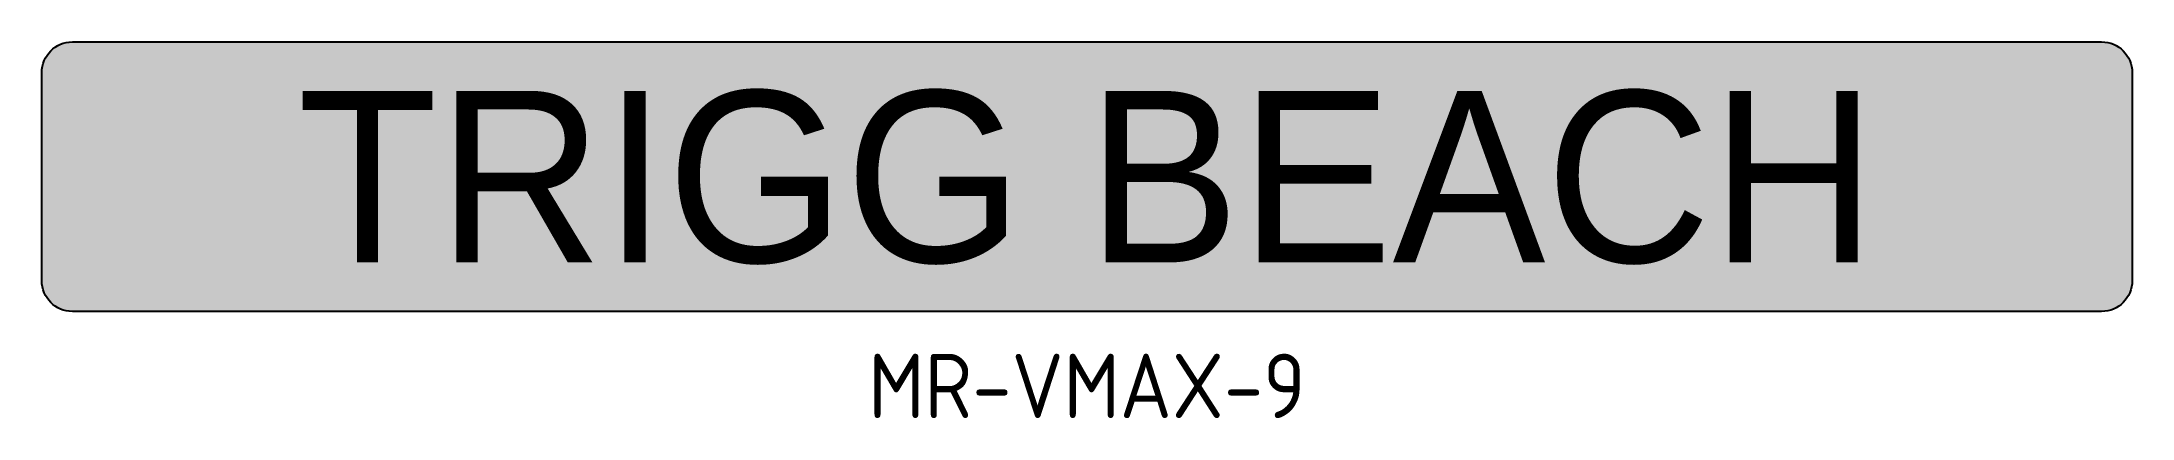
# Model space of a CAD drawing. Header units: millimetres. Extents: x 202 to 316, y 185 to 205.
import ezdxf
from ezdxf.enums import TextEntityAlignment as Align

# ---------------------------------------------------------------- set-up
doc = ezdxf.new("R2010")
doc.units = ezdxf.units.MM
doc.layers.add('BROWN', color=7, linetype='Continuous', true_color=0x603311)
doc.layers.add('DIM', color=1, linetype='Continuous')
doc.layers.add('WHITE LETTERS', color=255, linetype='Continuous')
doc.styles.add('FHWAD', font='')
doc.styles.add('T35', font='isocp2.shx', dxfattribs={"height": 3.5})
doc.styles.get('FHWAD').set_extended_font_data('FHWA Series D2000EX')

msp = doc.modelspace()

# ---------------------------------------------------------------- hatches: boundary and pattern name
at = {"layer": 'BROWN'}
h = msp.add_hatch(color=256, dxfattribs=at)
edge = h.paths.add_edge_path()
edge.add_line((202.397383289045, 192.4399484460618), (202.397383289045, 203.7732817793951))
edge.add_arc((204.0640499557117, 203.7732817793952), 1.666666666666657, 90, 180.000000000001, ccw=False)
edge.add_line((204.0640499557117, 205.4399484460618), (314.5728006644908, 205.4399484460617))
edge.add_arc((314.5728006644909, 203.7732817793951), 1.666666666666657, 0, 90.00000000000188, ccw=False)
edge.add_line((316.2394673311575, 203.7732817793951), (316.2394673311575, 192.4399484460617))
edge.add_arc((314.5728006644907, 192.4399484460617), 1.666666666666742, -89.99999999999812, 0, ccw=False)
edge.add_line((314.5728006644908, 190.7732817793951), (204.0640499557117, 190.7732817793951))
edge.add_arc((204.0640499557117, 192.4399484460618), 1.666666666666686, 180, 270, ccw=False)

# ---------------------------------------------------------------- linework, layer by layer
msp.add_lwpolyline([(202.397383289045, 192.4399484460618), (202.397383289045, 203.7732817793951, -0.4142135623730951), (204.0640499557117, 205.4399484460618), (314.5728006644908, 205.4399484460617, -0.4142135623730949), (316.2394673311575, 203.7732817793951), (316.2394673311575, 192.4399484460617, -0.414213562373095), (314.5728006644908, 190.7732817793951), (204.0640499557117, 190.7732817793951, -0.414213562373095)], format="xyb", close=True, dxfattribs=at)

# ---------------------------------------------------------------- texts
at = {"layer": 'DIM', "color": 3, "insert": (259.3188697742994, 188.4732817793951), "char_height": 3.5, "width": 16.42482756211029, "attachment_point": 2, "style": 'T35'}
msp.add_mtext('MR-VMAX-9', dxfattribs=at)
at = {"layer": 'WHITE LETTERS', "style": 'FHWAD'}
msp.add_text('TRIGG BEACH', height=9.3333333333334, dxfattribs=at).set_placement((259.3184253101012, 193.4399484460618), align=Align.CENTER)

doc.saveas('drawing.dxf')
